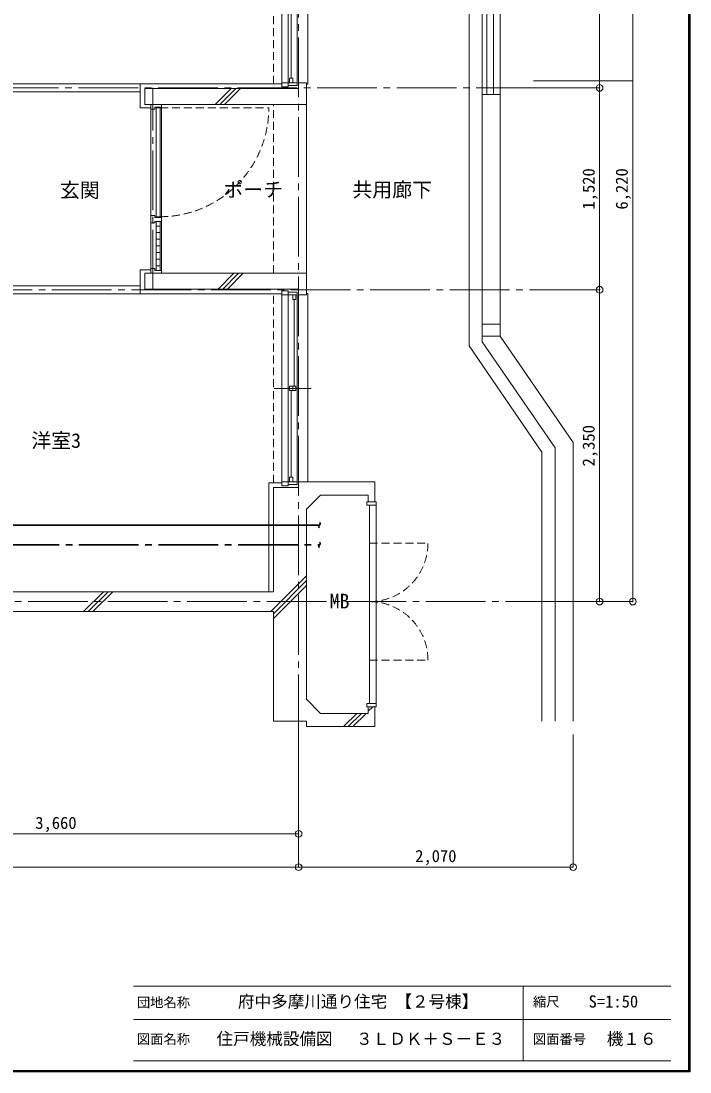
# Model space of a CAD drawing. Units: millimetres at full size, sheet at 1:50. Extents: x -9674 to 9699, y -6794 to 6791.
# Drawn here: x 4654 to 9699, y -6794 to 1124 of the extents above; entities that cross this region are included whole.
import ezdxf
from ezdxf.enums import TextEntityAlignment as Align

# ---------------------------------------------------------------- set-up
doc = ezdxf.new("R2010")
doc.units = ezdxf.units.MM
doc.header["$LTSCALE"] = 50
doc.header["$PDMODE"] = 32
doc.header["$PDSIZE"] = 50
doc.linetypes.add('CHAIN2', pattern=[12, 9, -1, 1, -1])
doc.linetypes.add('DASHED1', pattern=[1.8, 1.2, -0.6])
for name, color, linetype, lineweight in [('0-0_図面枠', 7, 'Continuous', 9), ('0-1_タイトル', 7, 'Continuous', 9), ('1-0_芯', 134, 'CHAIN2', 9), ('1-1_躯体', 134, 'Continuous', 9), ('1-2_間仕切', 134, 'Continuous', 9), ('1-3_建具', 134, 'Continuous', 9), ('1-6_ﾊﾞﾙｺﾆｰ・階段', 134, 'Continuous', 9), ('1-8_ハッチ', 134, 'Continuous', 9), ('1-B_寸法', 134, 'Continuous', 9), ('1-C_梁', 134, 'DASHED1', 9), ('2-3_建具', 4, 'Continuous', 35), ('2-9_金物', 1, 'CHAIN2', 35)]:
    doc.layers.add(name, color=color, linetype=linetype, lineweight=lineweight)
doc.layers.add('1-A_文字', color=134, linetype='Continuous')
doc.styles.add('ＭＳ ゴシック', font='')
doc.styles.get('ＭＳ ゴシック').set_extended_font_data('MS Gothic')

msp = doc.modelspace()

# ---------------------------------------------------------------- linework, layer by layer
at = {"layer": '0-0_図面枠'}
for p, q in [((9688.35, -6783.35), (9688.35, 6780.85)), ((9690.11, -6785.11), (9690.11, 6782.61)), ((9691.87, -6786.88), (9691.87, 6784.38)), ((9693.64, 6786.14), (9693.64, -6788.64)), ((9695.4, -6790.4), (9695.4, 6787.9)), ((9697.16, -6792.16), (9697.16, 6789.66)), ((-9673.92, -6793.93), (9698.92, -6793.93)), ((-9672.16, -6792.16), (9697.16, -6792.16)), ((-9670.4, -6790.4), (9695.4, -6790.4)), ((9693.64, -6788.64), (-9668.64, -6788.64)), ((-9666.87, -6786.88), (9691.87, -6786.88)), ((-9665.11, -6785.11), (9690.11, -6785.11)), ((-9663.35, -6783.35), (9688.35, -6783.35))]:
    msp.add_line(p, q, dxfattribs=at)
msp.add_lwpolyline([(9698.92, -6793.93), (9698.92, 6791.43), (-9673.92, 6791.43)], dxfattribs=at)
at = {"layer": '0-1_タイトル'}
for p, q in [((5503.35, -6148.35), (7653.35, -6148.35)), ((7653.35, -6148.35), (9553.35, -6148.35)), ((8439.55, -6148.35), (8439.55, -6710.85)), ((5503.35, -6398.35), (9553.35, -6398.35)), ((5503.35, -6710.85), (9553.35, -6710.85))]:
    msp.add_line(p, q, dxfattribs=at)
at = {"layer": '1-0_芯'}
for p, q in [((6747.5, -4250.06), (6747.5, 4219.94)), ((2687.5, 619.94), (8517.5, 619.94)), ((5647.5, -900.06), (5647.5, 619.94)), ((3087.5, -900.06), (8517.5, -900.06)), ((-8492.5, -3250.06), (8517.5, -3250.06))]:
    msp.add_line(p, q, dxfattribs=at)
at = {"layer": '1-1_躯体'}
for p, q in [((6747.5, 615.94), (6747.5, 657.94)), ((6747.5, 657.94), (6807.5, 657.94)), ((6807.5, 495.94), (6807.5, 657.94)), ((5587.5, 615.94), (6747.5, 615.94)), ((5587.5, 495.94), (5587.5, 615.94)), ((5587.5, 495.94), (6807.5, 495.94)), ((5587.5, -776.06), (6807.5, -776.06)), ((5587.5, -776.06), (5587.5, -896.06)), ((6807.5, -776.06), (6807.5, -938.06)), ((5587.5, -896.06), (6747.5, -896.06)), ((6747.5, -2390.06), (6747.5, -2348.06)), ((6747.5, -2348.06), (7322.5, -2348.06)), ((7322.5, -2498.06), (7322.5, -2348.06)), ((6557.5, -2390.06), (6747.5, -2390.06)), ((6557.5, -3175.06), (6557.5, -2390.06)), ((6807.5, -2554.13), (6913.57, -2448.06)), ((6913.57, -2448.06), (7272.5, -2448.06)), ((7272.5, -2498.06), (7272.5, -2448.06)), ((7272.5, -2498.06), (7322.5, -2498.06)), ((6807.5, -2554.13), (6807.5, -3986)), ((2107.5, -3175.06), (6557.5, -3175.06)), ((2107.5, -3325.06), (6557.5, -3325.06)), ((6557.5, -4150.06), (6557.5, -3325.06)), ((6913.57, -4092.06), (6807.5, -3986)), ((6913.57, -4092.06), (7272.5, -4092.06)), ((7272.5, -4092.06), (7272.5, -4042.06)), ((7322.5, -4042.06), (7272.5, -4042.06)), ((7322.5, -4192.06), (7322.5, -4042.06)), ((6807.5, -4150.06), (6557.5, -4150.06)), ((6807.5, -4192.06), (6807.5, -4150.06)), ((7322.5, -4192.06), (6807.5, -4192.06))]:
    msp.add_line(p, q, dxfattribs=at)
msp.add_lwpolyline([(6747.5, -896.06), (6747.5, -938.06), (6807.5, -938.06)], dxfattribs=at)
at = {"layer": '1-2_間仕切'}
for p, q in [((5552.5, 650.94), (3567.5, 650.94)), ((5552.5, 589.94), (3567.5, 589.94)), ((5552.5, -870.06), (3967.5, -870.06)), ((5552.5, -931.06), (3967.5, -931.06))]:
    msp.add_line(p, q, dxfattribs=at)
at = {"layer": '1-3_建具'}
for p, q in [((6620.5, 2067.94), (6620.5, 657.94)), ((6817.5, 2077.94), (6817.5, 647.94)), ((6667.5, 672.94), (6667.5, 2052.94)), ((6737.5, 672.94), (6737.5, 2052.94)), ((6690.5, 1345.44), (6690.5, 692.94)), ((6620.5, 627.94), (6620.5, 657.94)), ((6620.5, 657.94), (6667.5, 657.94)), ((6667.5, 672.94), (6667.5, 657.94)), ((6667.5, 657.94), (6737.5, 657.94)), ((6667.5, 627.94), (6667.5, 657.94)), ((6737.5, 637.94), (6667.5, 637.94)), ((6678.5, 692.94), (6702.5, 692.94)), ((6678.5, 692.94), (6678.5, 657.94)), ((6702.5, 692.94), (6702.5, 657.94)), ((6737.5, 637.94), (6737.5, 672.94)), ((6807.5, 647.94), (6817.5, 647.94)), ((6620.5, 627.94), (6621.53, 627.94)), ((6620.5, 627.94), (6667.5, 627.94)), ((5632.5, 495.94), (5632.5, 459.94)), ((5632.5, 495.94), (5632.5, 474.94)), ((5712.5, 474.94), (5712.5, 495.94)), ((5662.5, 459.94), (5632.5, 459.94)), ((5632.5, -340.06), (5632.5, 459.94)), ((5672.5, 469.94), (5672.5, -350.06)), ((5702.5, 469.94), (5672.5, 469.94)), ((5702.5, 469.94), (5702.5, -350.06)), ((5712.5, 474.94), (5712.5, -355.06)), ((5662.5, -340.06), (5632.5, -340.06)), ((5632.5, -395.06), (5632.5, -340.06)), ((5632.5, -395.06), (5632.5, -740.06)), ((5662.5, -340.06), (5662.5, -355.06)), ((5702.5, -350.06), (5672.5, -350.06)), ((5672.5, -385.06), (5672.5, -755.06)), ((5702.5, -385.06), (5702.5, -755.06)), ((5712.5, -755.06), (5712.5, -385.06)), ((5672.5, -420.06), (5702.5, -420.06)), ((5672.5, -470.06), (5702.5, -470.06)), ((5672.5, -520.06), (5702.5, -520.06)), ((5672.5, -570.06), (5702.5, -570.06)), ((5672.5, -620.06), (5702.5, -620.06)), ((5672.5, -670.06), (5702.5, -670.06)), ((5662.5, -740.06), (5632.5, -740.06)), ((5632.5, -776.06), (5632.5, -740.06)), ((5632.5, -776.06), (5632.5, -755.06)), ((5672.5, -720.06), (5702.5, -720.06)), ((5712.5, -755.06), (5712.5, -776.06)), ((6620.5, -908.06), (6621.53, -908.06)), ((6620.5, -908.06), (6620.5, -938.06)), ((6620.5, -908.06), (6667.5, -908.06)), ((6620.5, -938.06), (6667.5, -938.06)), ((6620.5, -938.06), (6620.5, -2348.06)), ((6667.5, -908.06), (6667.5, -938.06)), ((6737.5, -918.06), (6667.5, -918.06)), ((6667.5, -938.06), (6737.5, -938.06)), ((6667.5, -953.06), (6667.5, -938.06)), ((6702.5, -973.06), (6702.5, -938.06)), ((6726.5, -973.06), (6726.5, -938.06)), ((6737.5, -918.06), (6737.5, -953.06)), ((6807.5, -928.06), (6817.5, -928.06)), ((6817.5, -928.06), (6817.5, -2348.06)), ((6667.5, -2333.06), (6667.5, -953.06)), ((6726.5, -973.06), (6702.5, -973.06)), ((6714.5, -1625.56), (6714.5, -973.06)), ((6737.5, -2333.06), (6737.5, -953.06)), ((6840.98, -1643.06), (6564.02, -1643.06)), ((6678.5, -1660.56), (6678.5, -1625.56)), ((6726.5, -1660.56), (6678.5, -1660.56)), ((6690.5, -1660.56), (6690.5, -2313.06)), ((6702.5, -1660.56), (6702.5, -1625.56)), ((6620.5, -2378.06), (6620.5, -2348.06)), ((6620.5, -2348.06), (6667.5, -2348.06)), ((6667.5, -2333.06), (6667.5, -2348.06)), ((6667.5, -2348.06), (6737.5, -2348.06)), ((6667.5, -2378.06), (6667.5, -2348.06)), ((6737.5, -2368.06), (6667.5, -2368.06)), ((6678.5, -2313.06), (6702.5, -2313.06)), ((6678.5, -2313.06), (6678.5, -2348.06)), ((6702.5, -2313.06), (6702.5, -2348.06)), ((6737.5, -2368.06), (6737.5, -2333.06)), ((6620.5, -2378.06), (6667.5, -2378.06)), ((7262.5, -2523.06), (7262.5, -2498.06)), ((7332.5, -2523.06), (7262.5, -2523.06)), ((7282.5, -4017.06), (7282.5, -2523.06)), ((7332.5, -2523.06), (7332.5, -4017.06)), ((7262.5, -4042.06), (7262.5, -4017.06)), ((7262.5, -4017.06), (7332.5, -4017.06)), ((7262.5, -4042.06), (7262.5, -4017.06)), ((7332.5, -4017.06), (7332.5, -4042.06)), ((7332.5, -4042.06), (7262.5, -4042.06))]:
    msp.add_line(p, q, dxfattribs=at)
at = {"layer": '1-3_建具', "linetype": 'DASHED1'}
for p, q in [((5702.5, 469.94), (6522.5, 469.94)), ((7282.5, -2810.06), (7722.5, -2810.06)), ((7282.5, -3690.06), (7722.5, -3690.06))]:
    msp.add_line(p, q, dxfattribs=at)
at = {"layer": '1-3_建具'}
for points in [[(5662.5, 459.94), (5662.5, 474.94), (5712.5, 474.94)], [(5632.5, -395.06), (5662.5, -395.06), (5662.5, -385.06), (5712.5, -385.06)], [(5662.5, -355.06), (5712.5, -355.06), (5712.5, -385.06)], [(5662.5, -740.06), (5662.5, -755.06), (5712.5, -755.06)], [(6726.5, -1660.56), (6726.5, -1625.56), (6678.5, -1625.56)], [(7262.5, -2498.06), (7332.5, -2498.06), (7332.5, -2523.06)]]:
    msp.add_lwpolyline(points, dxfattribs=at)
at = {"layer": '1-3_建具', "linetype": 'DASHED1'}
for centre, radius, start, end in [((5702.5, 469.94), 820, 270, 0), ((7282.5, -2810.06), 440, 270, 0), ((7282.5, -3690.06), 440, 0, 90)]:
    msp.add_arc(centre, radius, start, end, dxfattribs=at)
at = {"layer": '1-6_ﾊﾞﾙｺﾆｰ・階段'}
for p, q in [((8032.5, 4988.57), (8032.5, -1323.05)), ((8167.5, 569.94), (8167.5, 2669.94)), ((8217.5, 569.94), (8217.5, 2669.94)), ((8267.5, 569.94), (8267.5, 2669.94)), ((8132.5, 569.94), (8132.5, -1291.99)), ((6807.5, -776.06), (6807.5, 495.94)), ((8132.5, -1160.06), (8267.5, -1160.06)), ((8132.5, -1250.06), (8267.5, -1250.06)), ((8817.5, -2050.06), (8267.5, -1250.06)), ((8582.5, -2123.05), (8032.5, -1323.05)), ((8682.5, -2091.99), (8132.5, -1291.99)), ((8817.5, -2050.06), (8817.5, -4150.06)), ((8582.5, -2123.05), (8582.5, -4150.06)), ((8682.5, -2091.99), (8682.5, -4150.06))]:
    msp.add_line(p, q, dxfattribs=at)
for points in [[(8132.5, 569.94), (8132.5, 2669.94), (8132.5, 2804.94)], [(8132.5, 569.94), (8267.5, 569.94), (8267.5, -1250.06)]]:
    msp.add_lwpolyline(points, dxfattribs=at)
at = {"layer": '1-8_ハッチ'}
for p, q in [((5552.5, 650.94), (6620.5, 650.94)), ((5552.5, 470.94), (5552.5, 650.94)), ((6117.44, 495.94), (6237.44, 615.94)), ((6152.79, 495.94), (6272.79, 615.94)), ((6188.15, 495.94), (6308.15, 615.94)), ((5552.5, 470.94), (5632.5, 470.94)), ((5552.5, -751.06), (5632.5, -751.06)), ((6139.65, -896.06), (6259.65, -776.06)), ((6175.01, -896.06), (6295.01, -776.06)), ((6210.36, -896.06), (6330.36, -776.06)), ((6522.5, -2355.06), (6620.5, -2355.06)), ((6522.5, -3175.06), (6522.5, -2355.06)), ((6539.08, -3325.06), (6807.5, -3056.64)), ((6557.5, -3342), (6807.5, -3092)), ((6557.5, -3377.35), (6807.5, -3127.35)), ((5124.86, -3325.06), (5274.86, -3175.06)), ((5160.22, -3325.06), (5310.22, -3175.06)), ((5195.58, -3325.06), (5345.58, -3175.06)), ((7086.29, -4192.06), (7186.29, -4092.06)), ((7121.65, -4192.06), (7221.65, -4092.06)), ((7157, -4192.06), (7257, -4092.06)), ((7272.5, -4076.56), (7307, -4042.06))]:
    msp.add_line(p, q, dxfattribs=at)
msp.add_lwpolyline([(5552.5, -751.06), (5552.5, -931.06), (6620.5, -931.06)], dxfattribs=at)
at = {"layer": '1-B_寸法'}
for p, q in [((9017.5, 619.94), (9017.5, 2969.94)), ((9267.5, -3250.06), (9267.5, 2969.94)), ((8517.5, 672.94), (9267.5, 672.94)), ((8517.5, 619.94), (9017.5, 619.94)), ((9017.5, -900.06), (9017.5, 619.94)), ((8517.5, -900.06), (9017.5, -900.06)), ((9017.5, -3250.06), (9017.5, -900.06)), ((9267.5, -3250.06), (8517.5, -3250.06)), ((6747.5, -4250.06), (6747.5, -5250.06)), ((8817.5, -4250.06), (8817.5, -5250.06)), ((3087.5, -5000.06), (6747.5, -5000.06)), ((1917.5, -5250.06), (6747.5, -5250.06)), ((6747.5, -5250.06), (8817.5, -5250.06))]:
    msp.add_line(p, q, dxfattribs=at)
for p in [(9017.5, 619.94), (9017.5, -900.06), (9017.5, -3250.06), (9267.5, -3250.06), (6747.5, -5000.06), (6747.5, -5250.06), (8817.5, -5250.06)]:
    msp.add_point(p, dxfattribs=at)
at = {"layer": '1-C_梁'}
for p, q in [((6557.5, 650.94), (6557.5, 2074.94)), ((6557.5, -776.06), (6557.5, 495.94)), ((6557.5, -2355.06), (6557.5, -931.06))]:
    msp.add_line(p, q, dxfattribs=at)
at = {"layer": '2-3_建具'}
msp.add_line((4502.55, -2673.18), (6904.78, -2673.18), dxfattribs=at)
for centre, start, end in [((6910.84, -2683.18), 121.23674, 238.76326), ((6898.71, -2663.18), 301.23674, 58.76326)]:
    msp.add_arc(centre, 11.7, start, end, dxfattribs=at)
at = {"layer": '2-9_金物'}
msp.add_line((2691.08, -2823.18), (6904.78, -2823.18), dxfattribs=at)
at = {"layer": '2-9_金物', "linetype": 'Continuous'}
for centre, start, end in [((6910.84, -2833.18), 121.23674, 238.76326), ((6898.71, -2813.18), 301.23674, 58.76326)]:
    msp.add_arc(centre, 11.7, start, end, dxfattribs=at)

# ---------------------------------------------------------------- texts
at = {"layer": '0-1_タイトル', "style": 'ＭＳ ゴシック'}
for s, height, p in [('団地名称', 73.31, (5528.35, -6328.57)), ('府中多摩川通り住宅 【２号棟】', 91.64, (6290.2, -6335.85)), ('縮尺', 73.31, (8514.55, -6323.35)), ('S=1:50', 91.64, (8933.95, -6335.85)), ('住戸機械設備図', 91.64, (6128.35, -6617.1)), ('機１６', 91.64, (9071.45, -6617.1)), ('図面名称', 73.31, (5528.35, -6604.6)), ('３ＬＤＫ＋Ｓ－Ｅ３', 91.64, (7180.86, -6617.1)), ('図面番号', 73.31, (8514.55, -6604.6))]:
    msp.add_text(s, height=height, dxfattribs=at).set_placement(p, align=Align.BOTTOM_LEFT)
at = {"layer": '1-A_文字', "style": 'ＭＳ ゴシック'}
for s, p in [('玄関', (4946.79, -238)), ('ポーチ', (6180.08, -233.76)), ('共用廊下', (7153.03, -234.16)), ('洋室3', (4731.51, -2124.43)), ('MB', (6981.33, -3334.2))]:
    msp.add_text(s, height=110, dxfattribs=at).set_placement(p, align=Align.BOTTOM_LEFT)
at = {"layer": '1-B_寸法', "style": 'ＭＳ ゴシック'}
for s, p in [('1,520', (9007.5, -296.31)), ('6,220', (9257.5, -296.31)), ('2,350', (9007.5, -2231.31))]:
    msp.add_text(s, height=91.64, rotation=90, dxfattribs=at).set_placement(p, align=Align.BOTTOM_LEFT)
for s, p in [('3,660', (4761.25, -4990.06)), ('2,070', (7626.25, -5240.06))]:
    msp.add_text(s, height=91.64, dxfattribs=at).set_placement(p, align=Align.BOTTOM_LEFT)

doc.saveas('drawing.dxf')
